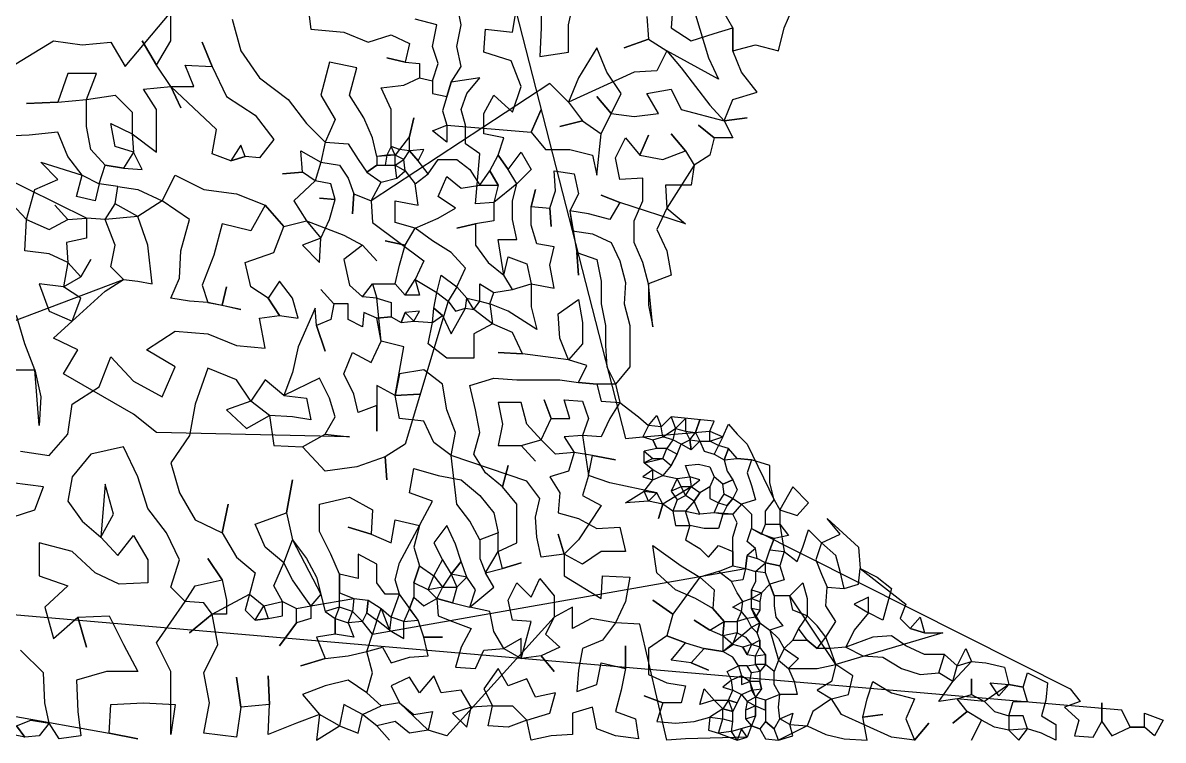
# Model space of a CAD drawing. Header units: metres. Extents: x 0 to 1205, y 0 to 1186.
# Drawn here: x 408 to 1205, y 1 to 502 of the extents above; entities that cross this region are included whole.
import ezdxf

# ---------------------------------------------------------------- set-up
doc = ezdxf.new("R2010")
doc.units = ezdxf.units.M
doc.layers.add('Draw', color=2, linetype='CONTINUOUS')
doc.layers.add('Skip', color=1, linetype='CONTINUOUS')

msp = doc.modelspace()

# ---------------------------------------------------------------- linework, layer by layer
at = {"layer": 'draw'}
for p, q in [((789, 501), (793, 519)), ((750, 496), (753, 514)), ((770, 518), (770, 499)), ((862, 515), (861, 499)), ((904, 499), (897, 511)), ((940, 499), (946, 513)), ((554, 505), (560, 483)), ((844, 507), (845, 491)), ((609, 498), (632, 496)), ((632, 496), (649, 489)), ((694, 486), (697, 501)), ((711, 486), (714, 501)), ((730, 482), (731, 498)), ((770, 499), (769, 479)), ((789, 482), (789, 501)), ((861, 499), (875, 490)), ((891, 495), (904, 499)), ((904, 499), (904, 483)), ((429, 490), (449, 487)), ((449, 487), (469, 489)), ((469, 489), (479, 472)), ((501, 473), (491, 490)), ((501, 473), (511, 490)), ((540, 472), (533, 489)), ((649, 489), (665, 494)), ((665, 494), (678, 488)), ((678, 488), (675, 475)), ((845, 491), (828, 485)), ((845, 491), (858, 483)), ((904, 483), (920, 487)), ((920, 487), (936, 483)), ((560, 483), (573, 464)), ((698, 474), (694, 486)), ((714, 472), (711, 486)), ((816, 468), (809, 485)), ((858, 483), (851, 469)), ((858, 483), (868, 471)), ((910, 468), (904, 483)), ((511, 458), (501, 473)), ((527, 458), (521, 473)), ((521, 473), (540, 472)), ((540, 472), (550, 451)), ((641, 471), (622, 475)), ((675, 475), (662, 478)), ((675, 475), (685, 474)), ((685, 474), (685, 464)), ((694, 462), (698, 474)), ((707, 461), (714, 472)), ((756, 458), (749, 476)), ((868, 471), (878, 458)), ((887, 478), (894, 463)), ((459, 467), (439, 467)), ((452, 449), (459, 467)), ((674, 459), (685, 464)), ((685, 464), (694, 462)), ((718, 453), (727, 464)), ((796, 464), (789, 447)), ((826, 453), (816, 468)), ((851, 469), (835, 468)), ((501, 442), (492, 456)), ((511, 458), (518, 443)), ((511, 458), (527, 458)), ((658, 457), (674, 459)), ((694, 462), (694, 453)), ((707, 461), (701, 441)), ((750, 440), (756, 458)), ((789, 447), (776, 460)), ((861, 456), (868, 442)), ((432, 447), (410, 446)), ((432, 447), (452, 449)), ((452, 430), (452, 449)), ((472, 452), (484, 440)), ((593, 449), (606, 432)), ((616, 452), (626, 435)), ((646, 436), (636, 452)), ((694, 453), (704, 451)), ((714, 442), (718, 453)), ((730, 439), (737, 452)), ((737, 452), (750, 440)), ((789, 447), (799, 434)), ((819, 439), (809, 451)), ((812, 425), (826, 453)), ((852, 439), (844, 453)), ((898, 434), (904, 449)), ((904, 449), (921, 454)), ((484, 440), (484, 425)), ((501, 412), (501, 442)), ((665, 416), (665, 442)), ((701, 441), (704, 431)), ((717, 431), (714, 442)), ((730, 425), (730, 439)), ((763, 426), (770, 442)), ((819, 439), (835, 437)), ((888, 445), (898, 434)), ((472, 416), (469, 432)), ((469, 432), (484, 425)), ((570, 438), (583, 421)), ((606, 432), (619, 419)), ((626, 435), (619, 419)), ((652, 422), (646, 436)), ((678, 423), (681, 436)), ((694, 427), (704, 431)), ((704, 431), (704, 419)), ((799, 434), (783, 430)), ((799, 434), (812, 425)), ((891, 422), (880, 431)), ((898, 434), (914, 436)), ((898, 434), (904, 422)), ((412, 424), (390, 423)), ((439, 409), (432, 426)), ((455, 414), (452, 430)), ((484, 425), (485, 412)), ((540, 411), (543, 428)), ((678, 423), (671, 414)), ((678, 413), (678, 423)), ((704, 419), (694, 427)), ((744, 422), (730, 425)), ((763, 426), (773, 414)), ((839, 410), (845, 424)), ((871, 413), (861, 425)), ((485, 412), (472, 416)), ((560, 417), (553, 406)), ((563, 409), (560, 417)), ((583, 421), (573, 408)), ((619, 419), (616, 405)), ((619, 419), (635, 418)), ((635, 418), (642, 407)), ((655, 409), (652, 422)), ((665, 416), (662, 410)), ((671, 414), (665, 416)), ((668, 410), (665, 416)), ((727, 411), (717, 418)), ((740, 410), (744, 422)), ((822, 408), (829, 422)), ((829, 422), (839, 410)), ((891, 422), (888, 410)), ((904, 422), (891, 422)), ((449, 396), (439, 409)), ((465, 403), (455, 414)), ((485, 412), (478, 401)), ((491, 400), (485, 412)), ((553, 406), (540, 411)), ((553, 406), (563, 409)), ((573, 408), (563, 409)), ((603, 398), (602, 413)), ((642, 407), (648, 398)), ((662, 410), (655, 409)), ((655, 409), (655, 403)), ((662, 410), (661, 403)), ((668, 410), (662, 410)), ((671, 414), (668, 410)), ((668, 403), (668, 410)), ((674, 407), (668, 410)), ((668, 403), (674, 407)), ((678, 413), (671, 414)), ((674, 407), (678, 413)), ((688, 414), (678, 413)), ((678, 413), (684, 406)), ((684, 406), (688, 414)), ((691, 397), (698, 407)), ((711, 407), (720, 400)), ((734, 399), (740, 410)), ((747, 400), (740, 410)), ((747, 400), (756, 412)), ((756, 412), (763, 400)), ((773, 414), (790, 414)), ((806, 410), (809, 396)), ((825, 393), (822, 408)), ((839, 410), (855, 407)), ((871, 413), (877, 403)), ((888, 410), (877, 403)), ((432, 393), (420, 405)), ((478, 401), (465, 403)), ((478, 401), (491, 400)), ((616, 405), (612, 392)), ((616, 405), (629, 403)), ((629, 403), (635, 394)), ((655, 403), (648, 398)), ((655, 403), (668, 403)), ((669, 394), (668, 403)), ((668, 403), (675, 399)), ((669, 394), (675, 399)), ((675, 399), (682, 390)), ((691, 397), (684, 406)), ((720, 400), (727, 389)), ((727, 389), (734, 399)), ((734, 399), (740, 389)), ((753, 390), (747, 400)), ((763, 400), (753, 390)), ((780, 385), (779, 399)), ((779, 399), (793, 397)), ((877, 403), (875, 389)), ((416, 386), (432, 393)), ((445, 381), (449, 396)), ((449, 396), (461, 390)), ((505, 378), (514, 396)), ((514, 396), (534, 386)), ((603, 398), (589, 397)), ((612, 392), (603, 398)), ((623, 390), (612, 392)), ((635, 394), (639, 383)), ((648, 398), (658, 391)), ((651, 378), (658, 391)), ((658, 391), (669, 394)), ((682, 390), (691, 397)), ((704, 395), (714, 387)), ((841, 378), (841, 394)), ((461, 390), (458, 378)), ((474, 388), (461, 390)), ((472, 376), (474, 388)), ((474, 388), (488, 386)), ((488, 386), (505, 378)), ((557, 383), (577, 375)), ((626, 379), (623, 390)), ((639, 383), (638, 369)), ((639, 383), (651, 378)), ((684, 375), (682, 390)), ((727, 389), (740, 389)), ((740, 389), (737, 377)), ((750, 378), (753, 390)), ((763, 374), (766, 386)), ((776, 373), (780, 385)), ((796, 383), (790, 371)), ((875, 389), (857, 389)), ((857, 389), (858, 373)), ((396, 380), (410, 365)), ((439, 365), (430, 375)), ((458, 378), (445, 381)), ((465, 365), (472, 376)), ((488, 367), (472, 376)), ((577, 375), (567, 357)), ((590, 360), (577, 375)), ((597, 378), (606, 364)), ((626, 379), (615, 380)), ((651, 378), (652, 363)), ((668, 363), (668, 378)), ((710, 373), (698, 381)), ((737, 377), (724, 376)), ((737, 377), (737, 364)), ((750, 365), (750, 378)), ((825, 377), (812, 382)), ((825, 377), (818, 365)), ((835, 364), (841, 378)), ((495, 347), (488, 367)), ((698, 366), (710, 373)), ((763, 361), (763, 374)), ((763, 374), (776, 373)), ((776, 373), (777, 360)), ((790, 371), (792, 357)), ((803, 369), (790, 371)), ((858, 373), (851, 358)), ((858, 373), (871, 362)), ((410, 365), (426, 358)), ((426, 358), (439, 365)), ((439, 365), (452, 366)), ((452, 366), (452, 352)), ((465, 365), (452, 366)), ((518, 343), (524, 365)), ((567, 357), (547, 362)), ((583, 342), (590, 360)), ((590, 360), (606, 364)), ((606, 364), (616, 352)), ((616, 352), (622, 365)), ((682, 359), (668, 363)), ((675, 347), (682, 359)), ((694, 350), (682, 359)), ((724, 362), (711, 359)), ((737, 364), (724, 362)), ((724, 362), (724, 347)), ((835, 349), (835, 364)), ((452, 352), (438, 349)), ((616, 352), (603, 347)), ((632, 354), (645, 347)), ((740, 351), (753, 351)), ((792, 357), (806, 355)), ((806, 355), (819, 349)), ((851, 358), (858, 343)), ((426, 341), (409, 343)), ((438, 349), (439, 335)), ((469, 332), (472, 347)), ((517, 324), (518, 343)), ((603, 347), (615, 335)), ((645, 347), (632, 337)), ((645, 347), (655, 336)), ((675, 347), (661, 350)), ((779, 346), (767, 348)), ((776, 333), (779, 346)), ((819, 349), (825, 336)), ((841, 335), (835, 349)), ((439, 335), (426, 341)), ((448, 325), (439, 335)), ((448, 325), (455, 337)), ((541, 340), (533, 319)), ((567, 318), (563, 335)), ((688, 336), (682, 323)), ((717, 331), (707, 342)), ((733, 335), (744, 326)), ((744, 326), (747, 339)), ((747, 339), (760, 334)), ((795, 342), (796, 326)), ((795, 342), (809, 337)), ((809, 337), (812, 322)), ((845, 320), (841, 335)), ((478, 323), (469, 332)), ((668, 320), (671, 333)), ((711, 318), (717, 331)), ((436, 318), (419, 320)), ((436, 318), (448, 325)), ((465, 315), (478, 323)), ((478, 323), (488, 322)), ((488, 322), (498, 320)), ((511, 310), (517, 324)), ((533, 319), (537, 307)), ((587, 322), (579, 310)), ((596, 310), (587, 322)), ((636, 319), (645, 311)), ((645, 311), (652, 320)), ((652, 320), (655, 310)), ((652, 320), (668, 320)), ((668, 320), (675, 312)), ((675, 312), (682, 323)), ((682, 323), (685, 312)), ((697, 314), (700, 326)), ((727, 308), (727, 320)), ((727, 320), (737, 314)), ((750, 316), (744, 326)), ((750, 316), (763, 320)), ((763, 320), (763, 304)), ((763, 320), (779, 317)), ((829, 321), (828, 306)), ((861, 326), (845, 320)), ((845, 320), (845, 305)), ((448, 310), (436, 318)), ((547, 305), (550, 318)), ((579, 310), (567, 318)), ((625, 306), (616, 316)), ((685, 312), (675, 312)), ((695, 303), (697, 314)), ((697, 314), (705, 308)), ((711, 318), (705, 308)), ((718, 310), (711, 318)), ((734, 306), (737, 314)), ((737, 314), (750, 316)), ((442, 294), (448, 310)), ((524, 308), (511, 310)), ((537, 307), (524, 308)), ((537, 307), (547, 305)), ((547, 305), (560, 302)), ((579, 310), (587, 298)), ((600, 296), (596, 310)), ((625, 306), (623, 295)), ((635, 306), (625, 306)), ((635, 295), (635, 306)), ((655, 310), (645, 311)), ((655, 310), (665, 307)), ((665, 307), (665, 297)), ((705, 308), (710, 301)), ((717, 303), (718, 310)), ((723, 302), (718, 310)), ((718, 310), (727, 308)), ((723, 302), (727, 308)), ((727, 308), (734, 306)), ((747, 301), (734, 306)), ((734, 306), (736, 292)), ((763, 304), (767, 288)), ((796, 309), (799, 293)), ((812, 306), (815, 291)), ((845, 305), (848, 290)), ((409, 278), (403, 298)), ((426, 301), (442, 294)), ((573, 296), (587, 298)), ((587, 298), (600, 296)), ((613, 291), (612, 303)), ((646, 300), (645, 290)), ((655, 296), (646, 300)), ((665, 297), (655, 296)), ((658, 280), (655, 296)), ((665, 297), (672, 293)), ((672, 293), (675, 300)), ((685, 301), (675, 300)), ((675, 300), (681, 294)), ((681, 294), (685, 301)), ((694, 293), (695, 303)), ((694, 293), (701, 298)), ((701, 298), (695, 303)), ((701, 298), (707, 285)), ((710, 301), (717, 303)), ((717, 303), (723, 302)), ((783, 282), (782, 299)), ((429, 282), (442, 294)), ((623, 295), (613, 291)), ((613, 291), (619, 273)), ((645, 290), (635, 295)), ((672, 293), (681, 294)), ((691, 278), (694, 293)), ((736, 292), (723, 285)), ((750, 286), (736, 292)), ((799, 293), (799, 278)), ((815, 291), (815, 277)), ((832, 291), (832, 262)), ((446, 274), (429, 282)), ((514, 287), (537, 285)), ((537, 285), (557, 277)), ((674, 276), (658, 280)), ((723, 285), (723, 268)), ((757, 271), (750, 286)), ((789, 267), (783, 282)), ((416, 260), (409, 278)), ((436, 257), (446, 274)), ((514, 262), (494, 274)), ((557, 277), (577, 275)), ((600, 276), (596, 258)), ((638, 272), (651, 265)), ((704, 268), (691, 278)), ((757, 271), (740, 272)), ((799, 278), (789, 267)), ((461, 248), (469, 269)), ((773, 269), (757, 271)), ((802, 263), (789, 267)), ((397, 260), (416, 260)), ((416, 260), (420, 241)), ((505, 241), (514, 262)), ((557, 253), (537, 261)), ((596, 258), (590, 242)), ((639, 243), (632, 257)), ((671, 257), (668, 242)), ((701, 250), (688, 260)), ((796, 251), (802, 263)), ((816, 262), (822, 250)), ((442, 236), (461, 248)), ((485, 252), (505, 241)), ((567, 238), (557, 253)), ((590, 242), (577, 253)), ((622, 240), (615, 254)), ((668, 242), (655, 249)), ((655, 249), (655, 217)), ((724, 232), (720, 249)), ((737, 254), (753, 253)), ((753, 253), (783, 253)), ((783, 253), (796, 251)), ((809, 250), (796, 251)), ((822, 250), (809, 250)), ((809, 250), (812, 238)), ((822, 250), (825, 237)), ((420, 241), (419, 221)), ((590, 242), (606, 240)), ((606, 240), (609, 225)), ((626, 227), (622, 240)), ((642, 230), (639, 243)), ((668, 242), (685, 243)), ((671, 226), (668, 242)), ((439, 215), (442, 236)), ((528, 236), (524, 214)), ((567, 238), (550, 232)), ((580, 228), (567, 238)), ((655, 235), (642, 230)), ((710, 216), (704, 232)), ((727, 216), (724, 232)), ((740, 237), (743, 222)), ((760, 222), (756, 237)), ((777, 226), (772, 239)), ((790, 226), (786, 239)), ((786, 239), (799, 238)), ((799, 238), (803, 226)), ((812, 238), (825, 237)), ((825, 237), (818, 226)), ((501, 216), (485, 229)), ((564, 219), (580, 228)), ((596, 227), (580, 228)), ((609, 225), (596, 227)), ((619, 215), (626, 227)), ((688, 224), (671, 226)), ((695, 209), (688, 224)), ((777, 226), (790, 226)), ((803, 226), (799, 214)), ((818, 226), (812, 213)), ((838, 227), (845, 221)), ((845, 221), (851, 228)), ((851, 228), (854, 220)), ((854, 220), (861, 227)), ((861, 227), (864, 219)), ((891, 224), (861, 227)), ((864, 219), (871, 226)), ((871, 226), (871, 217)), ((878, 216), (881, 225)), ((888, 217), (891, 224)), ((707, 200), (710, 216)), ((723, 201), (727, 216)), ((743, 222), (740, 207)), ((770, 211), (760, 222)), ((845, 221), (841, 213)), ((854, 220), (845, 221)), ((855, 213), (854, 220)), ((864, 219), (862, 211)), ((864, 219), (871, 217)), ((871, 217), (874, 211)), ((871, 217), (878, 216)), ((874, 211), (878, 216)), ((878, 216), (881, 210)), ((888, 210), (888, 217)), ((888, 217), (897, 213)), ((897, 213), (901, 222)), ((901, 222), (907, 215)), ((426, 200), (439, 215)), ((603, 206), (619, 215)), ((619, 215), (636, 213)), ((675, 208), (661, 199)), ((707, 200), (695, 209)), ((756, 207), (770, 211)), ((780, 201), (770, 211)), ((799, 214), (786, 213)), ((812, 213), (799, 214)), ((829, 212), (841, 213)), ((841, 213), (848, 211)), ((848, 211), (855, 213)), ((848, 211), (851, 205)), ((862, 211), (855, 213)), ((862, 211), (858, 205)), ((868, 208), (862, 211)), ((865, 201), (868, 208)), ((868, 208), (874, 211)), ((875, 204), (868, 208)), ((874, 211), (875, 204)), ((874, 211), (881, 210)), ((881, 210), (875, 204)), ((881, 210), (888, 210)), ((881, 210), (884, 203)), ((888, 210), (897, 213)), ((894, 207), (888, 210)), ((897, 213), (891, 201)), ((907, 215), (914, 208)), ((406, 203), (426, 200)), ((455, 201), (442, 185)), ((488, 185), (478, 206)), ((583, 207), (603, 206)), ((731, 188), (723, 201)), ((756, 207), (766, 196)), ((793, 202), (780, 201)), ((793, 202), (789, 189)), ((806, 200), (793, 202)), ((803, 186), (806, 200)), ((806, 200), (822, 197)), ((851, 205), (842, 203)), ((842, 203), (848, 198)), ((842, 195), (842, 203)), ((858, 205), (851, 205)), ((855, 198), (858, 205)), ((858, 205), (865, 201)), ((861, 193), (865, 201)), ((884, 203), (891, 201)), ((891, 201), (898, 197)), ((901, 205), (894, 207)), ((898, 197), (901, 205)), ((907, 198), (901, 205)), ((511, 195), (517, 174)), ((641, 192), (619, 189)), ((661, 199), (641, 192)), ((661, 199), (662, 183)), ((743, 178), (747, 193)), ((848, 198), (842, 195)), ((848, 190), (842, 195)), ((848, 198), (855, 198)), ((855, 198), (861, 193)), ((861, 193), (855, 186)), ((871, 193), (880, 194)), ((874, 185), (871, 193)), ((880, 194), (888, 192)), ((888, 192), (891, 185)), ((898, 197), (907, 198)), ((898, 197), (900, 189)), ((907, 198), (917, 197)), ((917, 197), (914, 188)), ((930, 193), (917, 197)), ((930, 181), (930, 193)), ((442, 185), (439, 168)), ((495, 163), (488, 185)), ((678, 174), (681, 191)), ((698, 186), (714, 183)), ((743, 178), (731, 188)), ((789, 189), (776, 185)), ((776, 185), (783, 174)), ((803, 186), (799, 172)), ((818, 181), (803, 186)), ((848, 190), (841, 185)), ((841, 185), (848, 183)), ((848, 183), (848, 190)), ((855, 186), (848, 190)), ((848, 183), (855, 186)), ((865, 184), (861, 175)), ((865, 184), (874, 185)), ((871, 172), (865, 184)), ((881, 183), (874, 185)), ((874, 185), (875, 178)), ((891, 185), (888, 178)), ((897, 180), (891, 185)), ((900, 189), (904, 183)), ((914, 188), (917, 179)), ((422, 178), (400, 181)), ((416, 162), (422, 178)), ((471, 159), (465, 180)), ((592, 160), (596, 183)), ((769, 170), (760, 182)), ((842, 175), (848, 183)), ((868, 178), (861, 175)), ((875, 178), (868, 178)), ((871, 172), (875, 178)), ((875, 178), (881, 183)), ((881, 174), (875, 178)), ((888, 178), (881, 174)), ((888, 178), (888, 170)), ((897, 180), (904, 183)), ((898, 173), (897, 180)), ((904, 183), (907, 176)), ((907, 176), (904, 170)), ((917, 179), (920, 169)), ((933, 169), (930, 181)), ((957, 167), (946, 178)), ((439, 168), (449, 154)), ((636, 171), (652, 162)), ((694, 168), (678, 174)), ((727, 172), (737, 160)), ((766, 157), (769, 170)), ((783, 174), (782, 160)), ((799, 172), (812, 165)), ((829, 167), (842, 175)), ((845, 168), (829, 167)), ((845, 168), (842, 175)), ((842, 175), (851, 174)), ((851, 174), (845, 168)), ((855, 166), (845, 168)), ((855, 166), (851, 174)), ((861, 175), (865, 169)), ((865, 169), (862, 161)), ((865, 169), (871, 172)), ((877, 168), (871, 172)), ((877, 168), (871, 161)), ((877, 168), (881, 174)), ((881, 159), (877, 168)), ((888, 170), (894, 167)), ((894, 167), (898, 173)), ((904, 170), (898, 173)), ((904, 170), (900, 165)), ((904, 170), (910, 166)), ((920, 169), (910, 166)), ((927, 161), (933, 169)), ((933, 169), (937, 162)), ((400, 157), (416, 162)), ((547, 146), (551, 166)), ((592, 160), (596, 141)), ((615, 147), (615, 166)), ((652, 162), (651, 145)), ((720, 154), (711, 166)), ((737, 160), (740, 146)), ((753, 139), (753, 166)), ((782, 160), (796, 156)), ((855, 166), (852, 156)), ((862, 161), (855, 166)), ((871, 161), (862, 161)), ((862, 161), (864, 151)), ((871, 161), (881, 159)), ((891, 160), (881, 159)), ((891, 160), (894, 167)), ((897, 159), (891, 160)), ((894, 167), (900, 165)), ((900, 165), (897, 159)), ((910, 166), (904, 159)), ((910, 166), (917, 159)), ((927, 152), (927, 161)), ((937, 162), (949, 158)), ((937, 162), (937, 152)), ((949, 158), (957, 167)), ((449, 154), (462, 143)), ((462, 143), (471, 159)), ((528, 155), (547, 146)), ((577, 136), (570, 152)), ((665, 139), (668, 155)), ((727, 141), (720, 154)), ((767, 143), (766, 157)), ((796, 156), (809, 149)), ((897, 159), (894, 149)), ((904, 159), (897, 159)), ((907, 153), (904, 159)), ((904, 143), (907, 153)), ((917, 159), (917, 149)), ((924, 145), (927, 152)), ((927, 152), (937, 152)), ((937, 152), (943, 144)), ((979, 145), (970, 156)), ((474, 130), (485, 144)), ((517, 127), (508, 146)), ((547, 146), (557, 129)), ((623, 131), (615, 147)), ((651, 145), (635, 150)), ((651, 145), (665, 139)), ((685, 151), (681, 136)), ((710, 138), (704, 151)), ((740, 146), (727, 141)), ((740, 133), (740, 146)), ((786, 131), (782, 145)), ((809, 149), (825, 150)), ((864, 151), (874, 151)), ((874, 151), (871, 141)), ((884, 149), (874, 151)), ((894, 149), (884, 149)), ((914, 140), (917, 149)), ((917, 149), (924, 145)), ((933, 142), (924, 145)), ((943, 144), (933, 142)), ((953, 136), (957, 148)), ((957, 148), (966, 139)), ((419, 139), (419, 116)), ((462, 143), (474, 130)), ((590, 125), (577, 136)), ((590, 125), (596, 141)), ((596, 141), (606, 128)), ((681, 136), (685, 123)), ((695, 139), (701, 127)), ((714, 126), (710, 138)), ((727, 141), (727, 128)), ((740, 133), (753, 139)), ((770, 129), (767, 143)), ((796, 141), (786, 131)), ((851, 118), (848, 137)), ((871, 141), (881, 135)), ((887, 129), (894, 137)), ((894, 137), (904, 133)), ((904, 123), (904, 143)), ((920, 135), (914, 140)), ((933, 142), (930, 134)), ((949, 126), (953, 136)), ((966, 139), (962, 127)), ((976, 130), (966, 139)), ((992, 136), (993, 121)), ((458, 118), (442, 133)), ((547, 113), (537, 128)), ((557, 129), (570, 118)), ((606, 128), (613, 115)), ((629, 117), (623, 131)), ((655, 124), (642, 131)), ((727, 128), (731, 118)), ((743, 121), (740, 133)), ((799, 124), (786, 131)), ((786, 131), (786, 116)), ((812, 133), (799, 124)), ((829, 133), (812, 133)), ((881, 135), (887, 129)), ((914, 130), (913, 121)), ((920, 135), (914, 130)), ((914, 130), (921, 128)), ((921, 128), (920, 135)), ((927, 125), (921, 128)), ((927, 125), (930, 134)), ((930, 134), (940, 133)), ((940, 133), (937, 123)), ((940, 133), (949, 126)), ((979, 119), (976, 130)), ((495, 127), (495, 111)), ((511, 108), (517, 127)), ((596, 113), (590, 125)), ((655, 111), (655, 124)), ((668, 113), (671, 125)), ((681, 111), (685, 123)), ((685, 123), (695, 116)), ((695, 116), (701, 127)), ((701, 127), (707, 117)), ((707, 117), (714, 126)), ((718, 115), (714, 126)), ((731, 118), (743, 121)), ((743, 121), (756, 125)), ((868, 123), (881, 115)), ((894, 119), (904, 123)), ((904, 123), (913, 121)), ((913, 121), (911, 113)), ((913, 121), (920, 119)), ((920, 119), (927, 125)), ((927, 118), (927, 125)), ((927, 125), (937, 123)), ((937, 123), (940, 113)), ((962, 127), (966, 117)), ((992, 110), (993, 121)), ((993, 121), (1005, 115)), ((419, 116), (439, 109)), ((475, 110), (458, 118)), ((547, 113), (550, 99)), ((570, 118), (566, 103)), ((603, 103), (596, 113)), ((613, 115), (619, 91)), ((629, 94), (629, 117)), ((642, 114), (629, 117)), ((671, 103), (668, 113)), ((691, 106), (695, 116)), ((695, 116), (701, 108)), ((707, 117), (701, 108)), ((707, 117), (711, 108)), ((718, 115), (707, 117)), ((711, 108), (718, 115)), ((724, 106), (718, 115)), ((737, 108), (731, 118)), ((763, 101), (769, 114)), ((786, 116), (812, 100)), ((812, 100), (813, 116)), ((832, 115), (829, 98)), ((864, 106), (851, 118)), ((894, 119), (881, 115)), ((881, 115), (891, 106)), ((903, 112), (894, 119)), ((911, 113), (903, 112)), ((907, 104), (903, 112)), ((920, 112), (917, 106)), ((927, 118), (920, 119)), ((920, 119), (920, 112)), ((966, 117), (970, 108)), ((982, 107), (979, 119)), ((1005, 115), (1015, 107)), ((439, 109), (423, 94)), ((521, 98), (511, 108)), ((521, 98), (528, 109)), ((589, 98), (583, 109)), ((629, 104), (639, 100)), ((661, 103), (655, 111)), ((691, 106), (681, 111)), ((681, 111), (681, 101)), ((701, 108), (691, 106)), ((697, 100), (691, 106)), ((701, 108), (697, 100)), ((701, 108), (711, 108)), ((711, 108), (708, 97)), ((720, 94), (724, 106)), ((747, 99), (753, 111)), ((753, 111), (763, 101)), ((878, 100), (864, 106)), ((891, 106), (890, 93)), ((911, 98), (907, 104)), ((917, 93), (917, 106)), ((917, 106), (924, 104)), ((917, 100), (924, 104)), ((924, 104), (923, 98)), ((924, 104), (930, 110)), ((930, 110), (933, 102)), ((944, 102), (953, 111)), ((953, 111), (956, 100)), ((969, 95), (970, 108)), ((970, 108), (982, 107)), ((982, 107), (992, 110)), ((1015, 107), (1009, 85)), ((534, 97), (521, 98)), ((540, 89), (534, 97)), ((550, 99), (550, 89)), ((566, 103), (563, 92)), ((566, 103), (576, 95)), ((589, 88), (589, 98)), ((589, 98), (599, 93)), ((609, 95), (603, 103)), ((616, 103), (609, 95)), ((639, 100), (638, 91)), ((639, 100), (649, 99)), ((649, 99), (648, 90)), ((649, 99), (658, 93)), ((671, 103), (661, 103)), ((665, 87), (671, 103)), ((681, 101), (678, 93)), ((681, 101), (688, 95)), ((688, 95), (697, 100)), ((697, 100), (698, 88)), ((708, 97), (697, 100)), ((708, 97), (720, 94)), ((779, 102), (779, 87)), ((829, 98), (822, 83)), ((862, 89), (848, 99)), ((890, 93), (878, 100)), ((904, 94), (911, 98)), ((910, 91), (911, 98)), ((911, 98), (917, 100)), ((917, 100), (923, 98)), ((923, 98), (923, 92)), ((933, 102), (933, 95)), ((944, 102), (933, 102)), ((946, 92), (944, 102)), ((956, 100), (956, 88)), ((999, 101), (989, 96)), ((989, 96), (999, 90)), ((999, 90), (999, 101)), ((1025, 96), (1021, 86)), ((446, 87), (468, 88)), ((540, 89), (524, 76)), ((544, 68), (540, 89)), ((550, 89), (540, 89)), ((563, 92), (570, 85)), ((570, 85), (576, 95)), ((576, 95), (579, 86)), ((579, 86), (589, 88)), ((599, 93), (609, 95)), ((599, 83), (599, 93)), ((609, 95), (609, 86)), ((629, 94), (619, 91)), ((619, 91), (626, 86)), ((626, 86), (629, 94)), ((638, 91), (629, 94)), ((635, 83), (638, 91)), ((638, 91), (645, 84)), ((645, 84), (648, 90)), ((648, 90), (655, 85)), ((655, 85), (658, 93)), ((658, 93), (665, 87)), ((678, 93), (674, 84)), ((684, 85), (678, 93)), ((698, 88), (708, 84)), ((734, 91), (720, 94)), ((792, 94), (779, 87)), ((862, 89), (858, 74)), ((898, 84), (890, 93)), ((910, 91), (904, 94)), ((907, 84), (910, 91)), ((914, 86), (910, 91)), ((923, 92), (917, 93)), ((920, 87), (917, 93)), ((923, 92), (920, 87)), ((933, 95), (934, 87)), ((956, 88), (946, 92)), ((963, 81), (956, 88)), ((976, 84), (969, 95)), ((1009, 85), (999, 90)), ((429, 72), (446, 87)), ((446, 87), (452, 66)), ((579, 86), (570, 85)), ((599, 83), (587, 67)), ((609, 86), (599, 83)), ((626, 86), (635, 83)), ((626, 75), (626, 86)), ((645, 84), (635, 83)), ((635, 83), (639, 73)), ((652, 75), (645, 84)), ((655, 85), (652, 75)), ((664, 78), (655, 85)), ((665, 87), (664, 78)), ((674, 84), (665, 87)), ((674, 84), (684, 85)), ((674, 72), (674, 84)), ((688, 73), (684, 85)), ((708, 84), (721, 79)), ((763, 84), (750, 85)), ((779, 87), (773, 75)), ((805, 86), (792, 79)), ((822, 83), (813, 71)), ((839, 82), (822, 83)), ((888, 78), (877, 85)), ((888, 78), (898, 84)), ((897, 74), (898, 84)), ((898, 84), (907, 84)), ((914, 86), (907, 84)), ((907, 84), (907, 76)), ((920, 87), (914, 86)), ((917, 80), (914, 86)), ((917, 80), (923, 83)), ((921, 76), (917, 80)), ((923, 83), (920, 87)), ((923, 83), (921, 76)), ((923, 83), (930, 78)), ((939, 81), (930, 78)), ((934, 87), (939, 81)), ((969, 73), (963, 81)), ((1021, 86), (1028, 79)), ((1028, 79), (1035, 87)), ((1035, 87), (1038, 76)), ((626, 75), (613, 73)), ((648, 63), (652, 75)), ((664, 78), (674, 72)), ((691, 60), (688, 73)), ((688, 73), (701, 73)), ((744, 65), (737, 77)), ((756, 72), (744, 65)), ((756, 58), (756, 72)), ((773, 75), (783, 66)), ((858, 74), (845, 65)), ((858, 74), (871, 69)), ((897, 74), (888, 78)), ((904, 68), (897, 74)), ((897, 74), (897, 63)), ((904, 68), (907, 76)), ((907, 76), (913, 73)), ((913, 73), (917, 68)), ((923, 71), (921, 76)), ((930, 78), (936, 72)), ((936, 72), (940, 65)), ((950, 79), (946, 71)), ((956, 71), (950, 79)), ((963, 65), (969, 73)), ((972, 65), (969, 73)), ((989, 78), (983, 66)), ((1015, 74), (1002, 73)), ((1025, 67), (1015, 74)), ((1038, 76), (1028, 79)), ((1038, 76), (1051, 76)), ((478, 68), (488, 49)), ((511, 49), (501, 69)), ((648, 63), (659, 66)), ((659, 66), (665, 55)), ((714, 66), (710, 52)), ((724, 51), (730, 64)), ((730, 64), (744, 65)), ((744, 65), (756, 58)), ((813, 71), (799, 65)), ((829, 51), (829, 67)), ((871, 69), (884, 65)), ((884, 65), (875, 55)), ((897, 63), (884, 65)), ((897, 63), (904, 68)), ((911, 66), (904, 68)), ((917, 68), (911, 66)), ((911, 66), (914, 61)), ((917, 68), (914, 61)), ((917, 68), (923, 71)), ((923, 66), (917, 68)), ((920, 60), (923, 66)), ((923, 66), (923, 71)), ((927, 61), (923, 66)), ((940, 65), (936, 57)), ((946, 71), (940, 65)), ((940, 65), (950, 58)), ((946, 71), (956, 71)), ((963, 65), (956, 71)), ((972, 65), (963, 65)), ((983, 66), (972, 65)), ((976, 54), (972, 65)), ((983, 66), (995, 60)), ((1061, 53), (1067, 65)), ((1067, 65), (1071, 56)), ((619, 58), (602, 53)), ((619, 58), (635, 60)), ((635, 60), (648, 63)), ((665, 55), (678, 59)), ((678, 59), (691, 60)), ((770, 60), (756, 58)), ((770, 60), (779, 49)), ((875, 55), (861, 57)), ((904, 59), (897, 63)), ((908, 53), (904, 59)), ((914, 61), (920, 60)), ((920, 60), (927, 61)), ((920, 54), (920, 60)), ((927, 61), (927, 54)), ((936, 57), (933, 49)), ((936, 57), (943, 51)), ((950, 58), (943, 51)), ((995, 60), (1009, 59)), ((1052, 61), (1038, 61)), ((1048, 48), (1052, 61)), ((1052, 61), (1061, 53)), ((1061, 53), (1071, 56)), ((1071, 56), (1081, 55)), ((423, 27), (422, 48)), ((466, 49), (445, 43)), ((538, 27), (534, 48)), ((648, 34), (652, 48)), ((710, 52), (724, 51)), ((747, 39), (740, 51)), ((796, 50), (795, 35)), ((809, 40), (812, 55)), ((829, 51), (826, 36)), ((875, 55), (887, 50)), ((900, 49), (908, 53)), ((903, 43), (900, 49)), ((914, 53), (908, 53)), ((908, 53), (910, 46)), ((914, 53), (920, 54)), ((917, 48), (914, 53)), ((916, 42), (917, 48)), ((923, 49), (917, 48)), ((920, 54), (923, 49)), ((927, 54), (920, 54)), ((927, 54), (923, 49)), ((923, 49), (923, 42)), ((933, 49), (927, 54)), ((933, 40), (933, 49)), ((943, 51), (947, 42)), ((963, 51), (976, 54)), ((976, 54), (973, 42)), ((988, 46), (976, 54)), ((1022, 51), (1035, 47)), ((1035, 47), (1048, 48)), ((1058, 42), (1048, 48)), ((1058, 42), (1061, 53)), ((1081, 55), (1094, 52)), ((1094, 52), (1097, 40)), ((1107, 38), (1110, 48)), ((1110, 48), (1124, 41)), ((560, 24), (557, 45)), ((580, 26), (579, 46)), ((635, 43), (619, 39)), ((648, 34), (635, 43)), ((685, 34), (678, 45)), ((700, 34), (695, 46)), ((760, 44), (747, 39)), ((766, 31), (760, 44)), ((795, 35), (809, 40)), ((845, 47), (858, 41)), ((858, 41), (871, 39)), ((903, 43), (897, 38)), ((910, 46), (903, 43)), ((904, 36), (903, 43)), ((910, 46), (910, 40)), ((916, 42), (910, 46)), ((910, 40), (916, 42)), ((923, 42), (916, 42)), ((916, 42), (917, 36)), ((924, 37), (923, 42)), ((937, 33), (933, 40)), ((947, 42), (949, 33)), ((973, 42), (963, 36)), ((985, 33), (988, 46)), ((998, 30), (1002, 42)), ((1002, 42), (1015, 34)), ((1071, 33), (1071, 44)), ((1090, 32), (1084, 41)), ((1084, 41), (1097, 40)), ((1097, 40), (1090, 32)), ((1097, 40), (1107, 38)), ((1124, 41), (1123, 29)), ((619, 39), (603, 33)), ((658, 25), (648, 34)), ((665, 39), (671, 27)), ((721, 24), (714, 36)), ((730, 37), (736, 25)), ((780, 34), (766, 31)), ((776, 20), (780, 34)), ((855, 27), (842, 32)), ((871, 39), (868, 27)), ((881, 26), (884, 37)), ((884, 37), (891, 29)), ((897, 38), (904, 36)), ((901, 29), (904, 36)), ((904, 36), (910, 33)), ((904, 21), (910, 33)), ((910, 33), (914, 28)), ((917, 36), (924, 37)), ((917, 36), (920, 31)), ((924, 37), (920, 31)), ((936, 24), (937, 33)), ((963, 36), (973, 30)), ((973, 30), (985, 33)), ((1061, 30), (1071, 33)), ((1071, 33), (1080, 28)), ((1110, 28), (1107, 38)), ((1140, 37), (1147, 28)), ((426, 13), (423, 27)), ((468, 6), (469, 26)), ((492, 27), (514, 26)), ((514, 26), (511, 5)), ((534, 6), (538, 27)), ((560, 24), (557, 3)), ((580, 26), (560, 24)), ((579, 5), (580, 26)), ((632, 26), (629, 11)), ((645, 19), (632, 26)), ((671, 27), (658, 25)), ((671, 27), (681, 19)), ((721, 24), (708, 20)), ((736, 25), (750, 25)), ((750, 25), (760, 15)), ((806, 24), (792, 20)), ((855, 27), (851, 14)), ((868, 27), (855, 27)), ((891, 29), (881, 26)), ((897, 23), (891, 29)), ((891, 29), (901, 29)), ((901, 29), (897, 23)), ((904, 21), (901, 29)), ((901, 29), (907, 27)), ((914, 28), (913, 22)), ((920, 25), (913, 22)), ((920, 31), (914, 28)), ((914, 28), (920, 25)), ((920, 31), (920, 18)), ((927, 29), (920, 31)), ((920, 25), (927, 22)), ((927, 29), (927, 14)), ((937, 16), (936, 24)), ((980, 19), (973, 30)), ((995, 17), (998, 30)), ((1031, 30), (1025, 16)), ((1061, 30), (1048, 28)), ((1068, 21), (1061, 30)), ((1080, 28), (1087, 21)), ((1097, 18), (1100, 28)), ((1100, 28), (1110, 28)), ((1123, 29), (1120, 18)), ((1147, 28), (1136, 24)), ((1162, 14), (1162, 27)), ((446, 21), (448, 4)), ((615, 19), (599, 13)), ((615, 19), (613, 1)), ((629, 11), (615, 19)), ((642, 6), (645, 19)), ((655, 11), (645, 19)), ((681, 19), (694, 21)), ((708, 20), (718, 10)), ((792, 20), (792, 5)), ((822, 21), (836, 16)), ((836, 16), (838, 2)), ((877, 14), (888, 17)), ((888, 17), (887, 8)), ((888, 17), (897, 16)), ((894, 6), (897, 16)), ((897, 23), (904, 21)), ((897, 16), (897, 23)), ((897, 16), (904, 14)), ((904, 14), (904, 21)), ((913, 22), (913, 16)), ((913, 16), (920, 18)), ((913, 16), (917, 11)), ((920, 18), (917, 11)), ((933, 9), (937, 16)), ((937, 16), (946, 20)), ((944, 12), (937, 16)), ((946, 20), (944, 12)), ((960, 21), (956, 11)), ((995, 17), (1009, 19)), ((1068, 21), (1058, 13)), ((1078, 15), (1068, 21)), ((1087, 21), (1097, 18)), ((1107, 18), (1097, 18)), ((1097, 18), (1097, 8)), ((1110, 9), (1107, 18)), ((1120, 18), (1130, 12)), ((1182, 10), (1176, 22)), ((1192, 10), (1192, 20)), ((1192, 20), (1205, 15)), ((403, 11), (413, 15)), ((403, 11), (409, 3)), ((426, 13), (419, 4)), ((433, 2), (426, 13)), ((613, 1), (629, 11)), ((629, 11), (642, 6)), ((668, 14), (655, 11)), ((655, 11), (664, 1)), ((678, 6), (668, 14)), ((691, 8), (678, 6)), ((704, 4), (691, 8)), ((747, 10), (733, 11)), ((760, 15), (747, 10)), ((822, 4), (809, 9)), ((851, 14), (864, 13)), ((864, 13), (877, 14)), ((887, 8), (894, 6)), ((903, 7), (904, 14)), ((917, 11), (903, 7)), ((910, 9), (907, 1)), ((914, 3), (910, 9)), ((917, 11), (914, 3)), ((917, 11), (923, 9)), ((927, 14), (923, 9)), ((923, 9), (927, 2)), ((927, 14), (933, 9)), ((936, 1), (933, 9)), ((946, 4), (944, 12)), ((944, 12), (956, 11)), ((956, 11), (969, 5)), ((1031, 1), (1041, 13)), ((1078, 15), (1071, 1)), ((1087, 10), (1078, 15)), ((1097, 8), (1087, 10)), ((1097, 8), (1104, 1)), ((1104, 1), (1110, 9)), ((1120, 6), (1110, 9)), ((1130, 12), (1130, 1)), ((1146, 15), (1143, 4)), ((1156, 3), (1162, 14)), ((1162, 14), (1169, 4)), ((1182, 10), (1192, 10)), ((1199, 4), (1192, 10)), ((1205, 15), (1199, 4)), ((409, 3), (400, 5)), ((419, 4), (409, 3)), ((448, 4), (433, 2)), ((468, 6), (488, 2)), ((777, 4), (763, 1)), ((871, 2), (858, 1)), ((903, 7), (894, 6)), ((907, 1), (903, 7)), ((907, 1), (914, 3)), ((927, 2), (936, 1)), ((936, 1), (946, 4)), ((969, 5), (982, 2)), ((982, 2), (998, 1)), ((1031, 1), (1015, 3)), ((1130, 1), (1120, 6)), ((1143, 4), (1156, 3))]:
    msp.add_line(p, q, dxfattribs=at)
at = {"layer": 'skip'}
for p, q in [((640, 950), (829, 212)), ((606, 522), (609, 498)), ((714, 501), (711, 516)), ((479, 472), (511, 510)), ((511, 490), (511, 510)), ((697, 501), (682, 505)), ((878, 508), (887, 478)), ((731, 498), (750, 496)), ((875, 490), (891, 495)), ((904, 483), (904, 499)), ((936, 483), (940, 499)), ((393, 468), (429, 490)), ((491, 490), (501, 473)), ((533, 489), (540, 472)), ((828, 485), (845, 491)), ((749, 476), (730, 482)), ((769, 479), (789, 482)), ((809, 485), (796, 464)), ((894, 463), (858, 483)), ((622, 475), (616, 452)), ((636, 452), (641, 471)), ((662, 478), (675, 475)), ((439, 467), (432, 447)), ((573, 464), (593, 449)), ((685, 464), (694, 462)), ((727, 464), (707, 461)), ((835, 468), (789, 447)), ((921, 454), (910, 468)), ((492, 456), (511, 458)), ((518, 443), (511, 458)), ((543, 428), (511, 458)), ((776, 460), (651, 378)), ((665, 442), (658, 457)), ((704, 451), (707, 461)), ((844, 453), (861, 456)), ((878, 458), (888, 445)), ((410, 446), (432, 447)), ((452, 449), (472, 452)), ((550, 451), (570, 438)), ((809, 451), (819, 439)), ((770, 442), (763, 426)), ((812, 425), (819, 439)), ((835, 437), (852, 439)), ((868, 442), (898, 434)), ((681, 436), (678, 423)), ((704, 431), (763, 426)), ((717, 418), (717, 431)), ((783, 430), (799, 434)), ((880, 431), (891, 422)), ((914, 436), (898, 434)), ((432, 426), (412, 424)), ((484, 425), (501, 412)), ((809, 396), (812, 425)), ((845, 424), (839, 410)), ((861, 425), (871, 413)), ((563, 409), (553, 406)), ((602, 413), (616, 405)), ((668, 410), (655, 409)), ((675, 399), (674, 407)), ((684, 406), (678, 413)), ((698, 407), (711, 407)), ((724, 376), (727, 411)), ((740, 410), (747, 400)), ((790, 414), (806, 410)), ((855, 407), (871, 413)), ((452, 366), (373, 405)), ((420, 405), (449, 396)), ((461, 390), (465, 403)), ((465, 403), (478, 401)), ((648, 398), (655, 403)), ((661, 403), (668, 403)), ((740, 389), (734, 399)), ((877, 403), (858, 373)), ((589, 397), (603, 398)), ((612, 392), (597, 378)), ((658, 391), (669, 394)), ((682, 390), (691, 397)), ((698, 381), (704, 395)), ((793, 397), (796, 383)), ((841, 394), (825, 393)), ((410, 365), (416, 386)), ((472, 376), (474, 388)), ((534, 386), (557, 383)), ((638, 369), (639, 383)), ((714, 387), (727, 389)), ((753, 390), (737, 377)), ((766, 386), (763, 374)), ((430, 375), (439, 365)), ((505, 378), (488, 367)), ((524, 365), (505, 378)), ((577, 375), (590, 360)), ((615, 380), (626, 379)), ((622, 365), (626, 379)), ((668, 378), (684, 375)), ((812, 382), (825, 377)), ((871, 362), (825, 377)), ((488, 367), (465, 365)), ((777, 360), (776, 373)), ((790, 371), (795, 342)), ((818, 365), (803, 369)), ((409, 343), (410, 365)), ((472, 347), (465, 365)), ((547, 362), (541, 340)), ((606, 364), (632, 354)), ((652, 363), (688, 336)), ((682, 359), (698, 366)), ((711, 359), (724, 362)), ((753, 351), (750, 365)), ((767, 348), (763, 361)), ((615, 335), (616, 352)), ((744, 326), (740, 351)), ((498, 320), (495, 347)), ((655, 336), (645, 347)), ((661, 350), (675, 347)), ((671, 333), (675, 347)), ((707, 342), (694, 350)), ((724, 347), (733, 335)), ((858, 343), (861, 326)), ((439, 335), (436, 318)), ((455, 337), (448, 325)), ((563, 335), (583, 342)), ((632, 337), (636, 319)), ((796, 326), (795, 342)), ((825, 336), (829, 321)), ((760, 334), (763, 320)), ((779, 317), (776, 333)), ((364, 280), (478, 323)), ((419, 320), (426, 301)), ((645, 311), (652, 320)), ((675, 312), (668, 320)), ((682, 323), (697, 314)), ((700, 326), (711, 318)), ((812, 322), (812, 306)), ((848, 290), (845, 320)), ((442, 294), (465, 315)), ((550, 318), (547, 305)), ((616, 316), (625, 306)), ((737, 314), (750, 316)), ((560, 302), (537, 307)), ((587, 298), (579, 310)), ((658, 280), (655, 310)), ((705, 308), (675, 208)), ((782, 299), (796, 309)), ((828, 306), (832, 291)), ((577, 275), (573, 296)), ((612, 303), (600, 276)), ((655, 296), (665, 297)), ((675, 300), (672, 293)), ((695, 303), (701, 298)), ((707, 285), (717, 303)), ((736, 292), (723, 302)), ((767, 288), (747, 301)), ((619, 273), (613, 291)), ((681, 294), (694, 293)), ((494, 274), (514, 287)), ((651, 265), (658, 280)), ((632, 257), (638, 272)), ((668, 242), (674, 276)), ((740, 272), (757, 271)), ((815, 277), (816, 262)), ((469, 269), (485, 252)), ((723, 268), (704, 268)), ((789, 267), (773, 269)), ((419, 221), (416, 260)), ((485, 229), (436, 257)), ((537, 261), (528, 236)), ((688, 260), (671, 257)), ((832, 262), (822, 250)), ((577, 253), (567, 238)), ((615, 254), (590, 242)), ((704, 232), (701, 250)), ((720, 249), (737, 254)), ((796, 251), (809, 250)), ((685, 243), (668, 242)), ((550, 232), (564, 219)), ((655, 217), (655, 235)), ((756, 237), (740, 237)), ((772, 239), (777, 226)), ((825, 237), (838, 227)), ((580, 228), (583, 207)), ((770, 211), (777, 226)), ((861, 227), (864, 219)), ((881, 225), (878, 216)), ((636, 213), (501, 216)), ((841, 213), (888, 217)), ((855, 213), (864, 219)), ((878, 216), (881, 210)), ((524, 214), (511, 195)), ((603, 206), (619, 215)), ((786, 213), (793, 202)), ((799, 214), (803, 186)), ((851, 205), (848, 211)), ((875, 204), (874, 211)), ((914, 208), (933, 169)), ((478, 206), (455, 201)), ((619, 189), (603, 206)), ((711, 166), (707, 200)), ((760, 182), (707, 200)), ((740, 207), (756, 207)), ((766, 196), (756, 207)), ((822, 197), (806, 200)), ((842, 203), (848, 198)), ((865, 201), (861, 193)), ((891, 201), (898, 197)), ((901, 205), (898, 197)), ((662, 183), (661, 199)), ((747, 193), (743, 178)), ((842, 195), (855, 198)), ((917, 197), (907, 198)), ((681, 191), (698, 186)), ((855, 186), (865, 184)), ((891, 185), (888, 178)), ((465, 180), (462, 143)), ((596, 183), (592, 160)), ((714, 183), (727, 172)), ((753, 166), (743, 178)), ((851, 174), (818, 181)), ((875, 178), (855, 166)), ((904, 183), (897, 180)), ((946, 178), (937, 162)), ((517, 174), (528, 155)), ((615, 166), (636, 171)), ((671, 125), (694, 168)), ((861, 175), (865, 169)), ((881, 174), (877, 168)), ((881, 159), (877, 168)), ((898, 173), (904, 170)), ((900, 165), (904, 170)), ((508, 146), (495, 163)), ((551, 166), (547, 146)), ((570, 152), (592, 160)), ((812, 165), (796, 141)), ((852, 156), (855, 166)), ((874, 151), (871, 161)), ((904, 159), (891, 160)), ((668, 155), (685, 151)), ((924, 145), (927, 152)), ((937, 152), (940, 133)), ((970, 156), (992, 136)), ((485, 144), (495, 127)), ((635, 150), (651, 145)), ((704, 151), (695, 139)), ((740, 146), (727, 141)), ((782, 145), (786, 131)), ((825, 150), (829, 133)), ((917, 149), (1140, 37)), ((966, 139), (979, 145)), ((442, 133), (419, 139)), ((596, 141), (616, 103)), ((848, 137), (868, 123)), ((930, 134), (933, 142)), ((537, 128), (547, 113)), ((642, 131), (642, 114)), ((731, 118), (740, 133)), ((786, 131), (770, 129)), ((904, 133), (904, 123)), ((913, 121), (914, 130)), ((921, 128), (920, 135)), ((583, 109), (590, 125)), ((652, 75), (913, 121)), ((685, 123), (681, 111)), ((701, 127), (707, 117)), ((714, 126), (707, 117)), ((756, 125), (743, 121)), ((937, 123), (927, 125)), ((993, 121), (1025, 96)), ((528, 109), (547, 113)), ((629, 117), (629, 104)), ((707, 117), (701, 108)), ((769, 114), (779, 102)), ((813, 116), (832, 115)), ((881, 115), (862, 89)), ((903, 112), (894, 119)), ((930, 110), (927, 118)), ((933, 102), (927, 118)), ((940, 113), (930, 110)), ((495, 111), (475, 110)), ((720, 94), (737, 108)), ((917, 106), (917, 100)), ((970, 108), (982, 107)), ((501, 69), (521, 98)), ((540, 89), (566, 103)), ((576, 95), (589, 98)), ((609, 95), (639, 100)), ((648, 90), (649, 99)), ((684, 85), (671, 103)), ((678, 93), (681, 101)), ((697, 100), (708, 97)), ((750, 85), (747, 99)), ((848, 99), (862, 89)), ((923, 98), (923, 92)), ((976, 54), (944, 102)), ((1176, 22), (374, 91)), ((423, 94), (429, 72)), ((468, 88), (478, 68)), ((524, 76), (540, 89)), ((599, 93), (609, 95)), ((619, 91), (626, 86)), ((658, 93), (664, 78)), ((737, 77), (734, 91)), ((792, 79), (792, 94)), ((890, 93), (898, 84)), ((917, 93), (923, 83)), ((956, 88), (950, 79)), ((999, 90), (989, 78)), ((452, 66), (446, 87)), ((570, 85), (579, 86)), ((587, 67), (599, 83)), ((626, 86), (626, 75)), ((779, 87), (704, 4)), ((756, 58), (763, 84)), ((822, 83), (805, 86)), ((858, 1), (839, 82)), ((877, 85), (888, 78)), ((898, 84), (897, 74)), ((897, 63), (917, 80)), ((921, 76), (923, 83)), ((969, 73), (976, 84)), ((613, 73), (619, 58)), ((639, 73), (626, 75)), ((701, 73), (688, 73)), ((721, 79), (714, 66)), ((871, 69), (858, 74)), ((907, 76), (897, 74)), ((930, 78), (936, 57)), ((950, 79), (946, 71)), ((1051, 76), (976, 54)), ((1002, 73), (983, 66)), ((1028, 79), (1038, 76)), ((422, 48), (406, 64)), ((534, 48), (544, 68)), ((783, 66), (770, 60)), ((799, 65), (796, 50)), ((829, 67), (829, 51)), ((845, 65), (845, 47)), ((861, 57), (871, 69)), ((884, 65), (897, 63)), ((914, 61), (911, 66)), ((923, 66), (917, 68)), ((923, 71), (923, 66)), ((956, 71), (963, 65)), ((1038, 61), (1025, 67)), ((602, 53), (619, 58)), ((652, 48), (648, 63)), ((779, 49), (770, 60)), ((927, 54), (927, 61)), ((1009, 59), (1022, 51)), ((1048, 48), (1052, 61)), ((1071, 56), (1058, 42)), ((488, 49), (466, 49)), ((511, 5), (511, 49)), ((740, 51), (730, 37)), ((812, 55), (829, 51)), ((887, 50), (875, 55)), ((917, 48), (914, 53)), ((933, 49), (927, 54)), ((943, 51), (963, 51)), ((445, 43), (446, 21)), ((557, 45), (560, 24)), ((579, 46), (580, 26)), ((678, 45), (665, 39)), ((695, 46), (685, 34)), ((920, 31), (916, 42)), ((923, 42), (924, 37)), ((1048, 28), (1058, 42)), ((1071, 44), (1071, 33)), ((1097, 40), (1080, 28)), ((1107, 38), (1097, 40)), ((603, 33), (615, 19)), ((658, 25), (648, 34)), ((714, 36), (700, 34)), ((826, 36), (822, 21)), ((842, 32), (855, 27)), ((910, 33), (917, 36)), ((937, 33), (927, 29)), ((949, 33), (937, 33)), ((1015, 34), (1031, 30)), ((469, 26), (492, 27)), ((645, 19), (658, 25)), ((691, 8), (671, 27)), ((718, 10), (721, 24)), ((736, 25), (721, 24)), ((733, 11), (736, 25)), ((809, 9), (806, 24)), ((907, 27), (901, 29)), ((920, 18), (920, 25)), ((927, 22), (927, 29)), ((973, 30), (960, 21)), ((1080, 28), (1061, 30)), ((1136, 24), (1146, 15)), ((1162, 27), (1162, 14)), ((400, 18), (468, 6)), ((694, 21), (691, 8)), ((760, 15), (776, 20)), ((897, 23), (888, 17)), ((904, 21), (897, 23)), ((904, 14), (904, 21)), ((913, 22), (913, 16)), ((1015, 3), (980, 19)), ((1009, 19), (995, 17)), ((998, 1), (995, 17)), ((1025, 16), (1031, 1)), ((1058, 13), (1068, 21)), ((409, 3), (403, 11)), ((413, 15), (426, 13)), ((599, 13), (579, 5)), ((664, 1), (655, 11)), ((763, 1), (760, 15)), ((923, 9), (917, 11)), ((933, 9), (927, 14)), ((956, 11), (936, 1)), ((1041, 13), (1031, 1)), ((1071, 1), (1078, 15)), ((1110, 9), (1097, 8)), ((1169, 4), (1182, 10)), ((1192, 10), (1182, 10)), ((488, 2), (468, 6)), ((557, 3), (534, 6)), ((792, 5), (777, 4)), ((838, 2), (822, 4)), ((914, 3), (871, 2)), ((894, 6), (907, 1))]:
    msp.add_line(p, q, dxfattribs=at)

doc.saveas('drawing.dxf')
